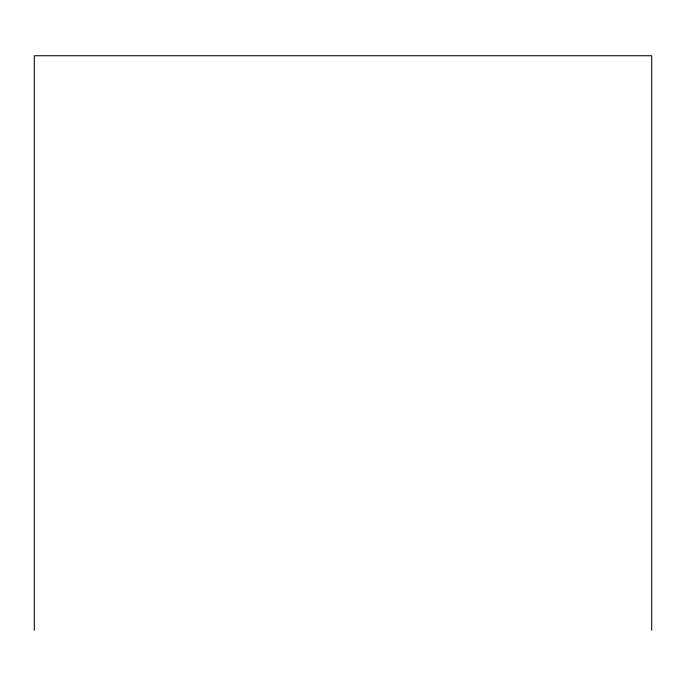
<?xml version="1.0" encoding="UTF-8"?>
<svg xmlns="http://www.w3.org/2000/svg" width="686" height="686" viewBox="0 0 686 686"><rect width="100%" height="100%" fill="white"/><g stroke="black" fill="none" stroke-linecap="round" stroke-linejoin="round"><path stroke-width="1.03" d="M651.7 630.263L651.7 55.738L34.3 55.738L34.3 630.263"/></g></svg>
